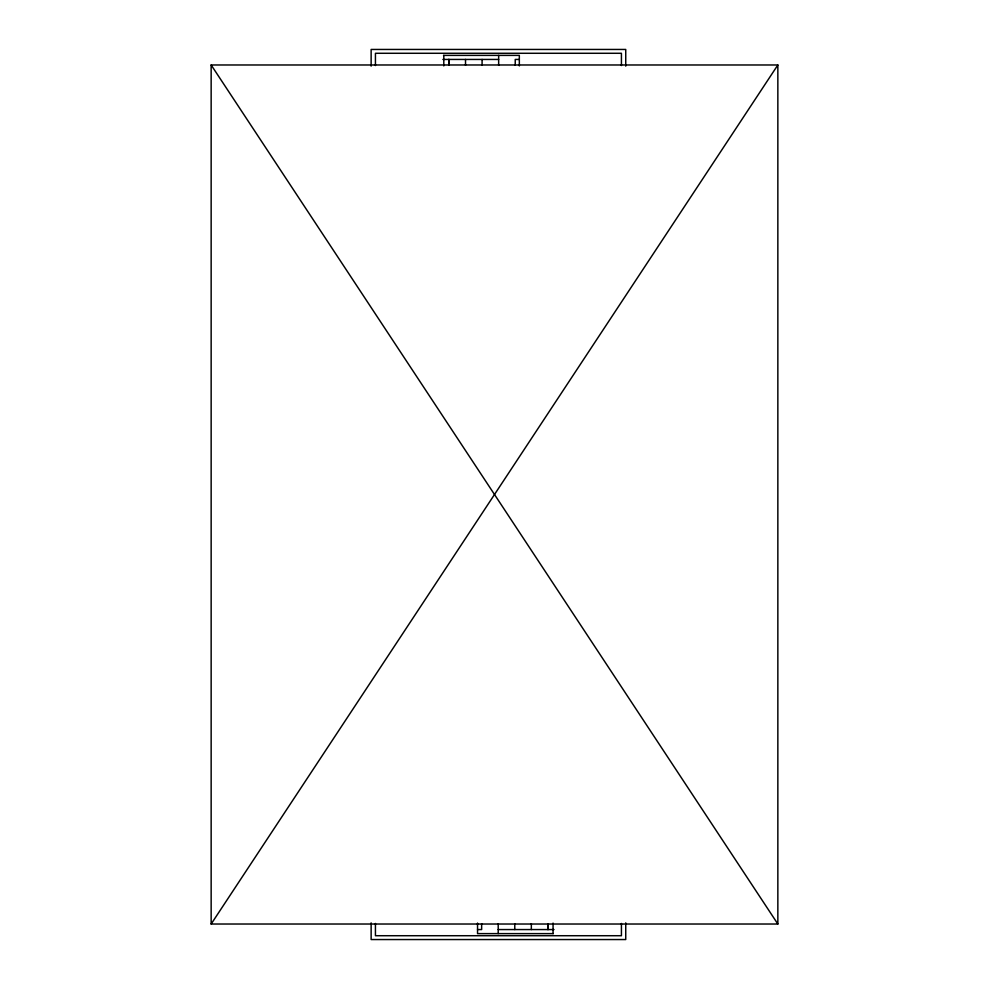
<?xml version="1.0" encoding="UTF-8"?>
<svg xmlns="http://www.w3.org/2000/svg" width="989" height="989" viewBox="0 0 989 989"><rect width="100%" height="100%" fill="white"/><g stroke="black" fill="none" stroke-linecap="round" stroke-linejoin="round"><path stroke-width="1.48" d="M211.152 924.023L777.849 64.977L211.152 64.977L211.152 924.023L777.849 924.023L777.849 64.977M443.529 55.384L519.336 55.384L519.336 65.917M442.874 59.439L498.654 59.439M519.336 59.439L515.232 59.439L515.232 65.336M477.539 929.561L481.643 929.561L481.643 923.664M498.209 929.561L554.001 929.561M553.333 933.616L477.539 933.616L477.539 923.083M211.152 64.977L777.849 924.023M625.74 66.127L625.74 49.45L371.135 49.45L371.135 66.127M625.74 922.873L625.74 939.55L371.135 939.55L371.135 922.873M621.426 65.546L621.426 53.282L375.437 53.282L375.437 65.546M621.426 923.454L621.426 935.718L375.437 935.718L375.437 923.454M553.061 923.083L553.061 933.616M548.079 923.664L548.079 929.561M547.906 923.664L547.906 929.561M531.34 923.664L531.34 929.561M514.774 923.664L514.774 929.561M498.654 55.384L498.654 65.336M498.209 923.664L498.209 933.616M482.088 59.439L482.088 65.336M465.522 59.439L465.522 65.336M448.957 59.439L448.957 65.336M448.783 59.439L448.783 65.336M443.801 55.384L443.801 65.917"/></g></svg>
